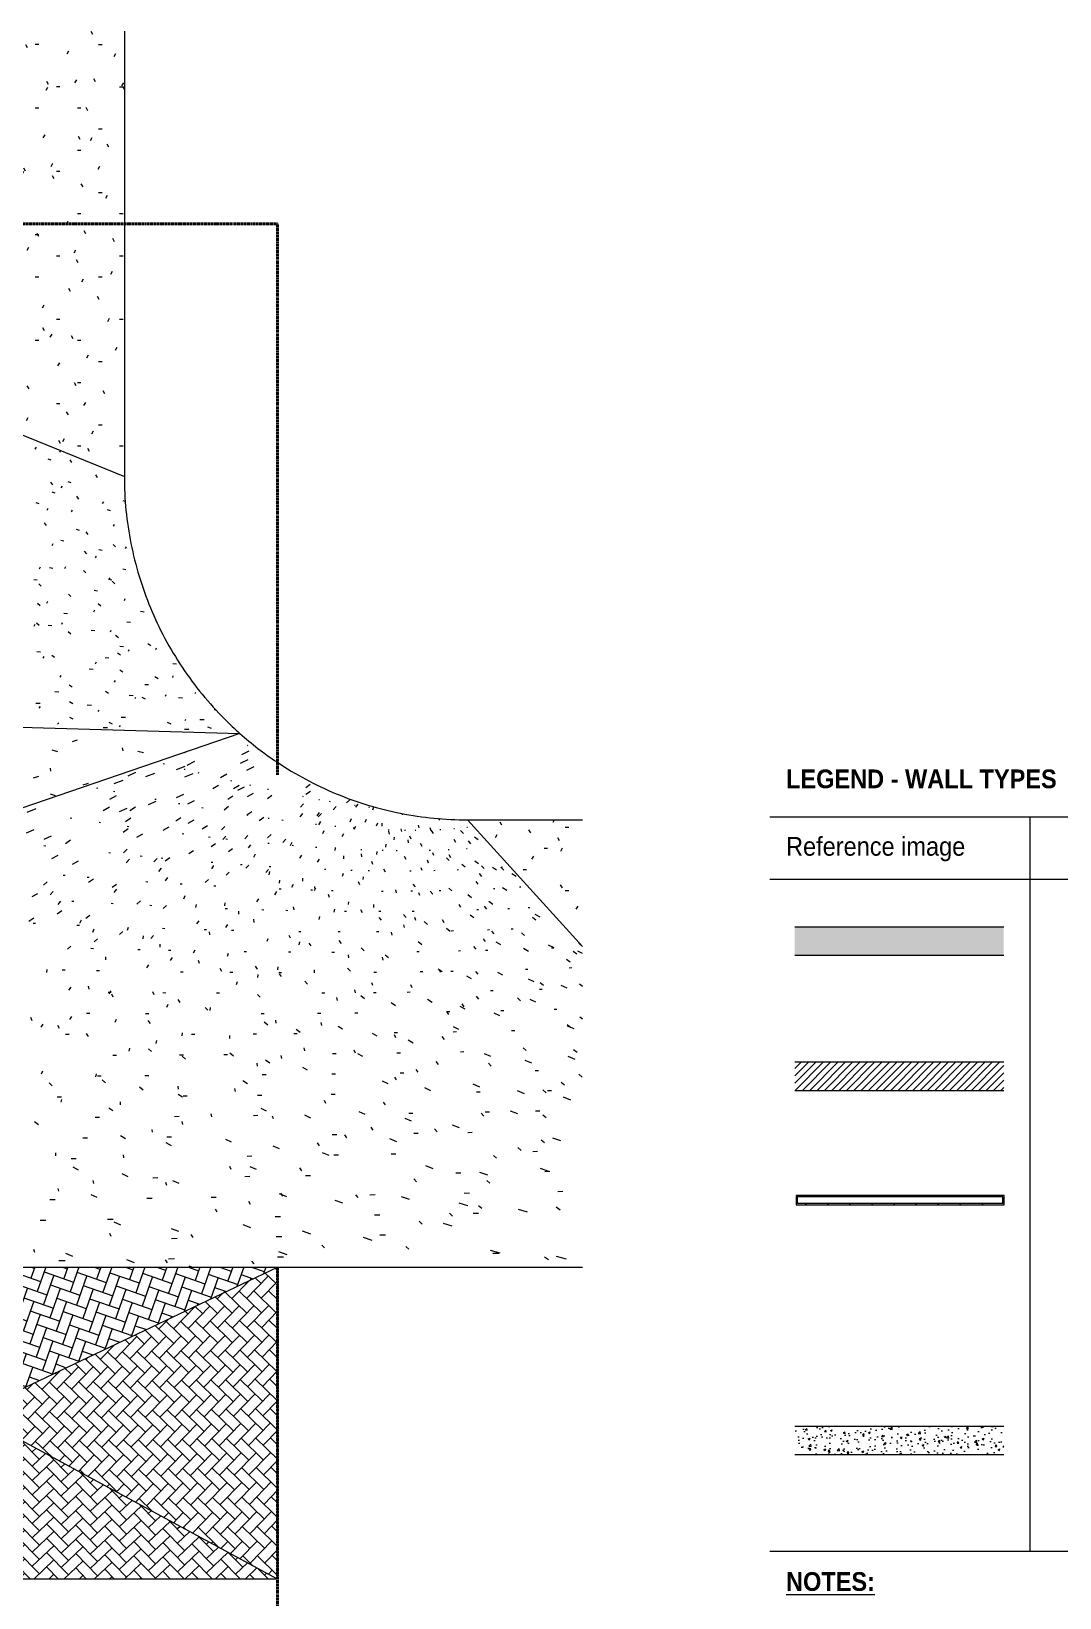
# Model space of a CAD drawing. Header units: millimetres. Extents: x -44657 to 28812, y -28146 to 16565.
# Drawn here: x 3784 to 13672, y 1508 to 16565 of the extents above; entities that cross this region are included whole.
import ezdxf

# ---------------------------------------------------------------- set-up
doc = ezdxf.new("R2010")
doc.units = ezdxf.units.MM
doc.linetypes.add('Center', pattern=[31.75, 6.35, -4.7625, 15.875, -4.7625])
for name, color, linetype, lineweight in [('A-DETL-GENF', 92, 'Continuous', 5), ('A-DETL-THIN', 151, 'Continuous', 5), ('A-FLOR', 192, 'Continuous', 9), ('A-FLOR-PATT', 8, 'Continuous', 9), ('A-WALL', 113, 'Continuous', 9), ('A-WALL-PATT', 111, 'Continuous', 9), ('C-PROP-LINE', 91, 'Center', 40), ('G-ANNO-TEXT', 231, 'Continuous', 5)]:
    doc.layers.add(name, color=color, linetype=linetype, lineweight=lineweight)
doc.styles.add('Arial_7', font='arial.ttf', dxfattribs={"width": 0.9, "height": 180})
doc.styles.add('Arial_B', font='arialbd.ttf', dxfattribs={"width": 0.9, "height": 180})
pattern_1 = [(45, (0, 0), (-106.066, 106.066), [])]

# ---------------------------------------------------------------- blocks, each defined once
blk = doc.blocks.new('FP_5-NEW PROPOSED GROUND STOREY PLAN _White Box_')
at = {"layer": 'A-FLOR-PATT', "color": 255, "lineweight": 5}
for p, q in [((5807, 9613), (5878, 9649)), ((5858, 9703), (5866, 9700)), ((5053, 9526), (5064, 9523)), ((5260, 9499), (5177, 9465)), ((5283, 9511), (5356, 9548)), ((5867, 9561), (5792, 9528)), ((5924, 9494), (5854, 9461)), ((4663, 9364), (4578, 9330)), ((4714, 9407), (4789, 9444)), ((4967, 9432), (4883, 9398)), ((5253, 9474), (5264, 9471)), ((5336, 9429), (5258, 9396)), ((5384, 9441), (5394, 9438)), ((5604, 9392), (5665, 9428)), ((5699, 9363), (5709, 9361)), ((4412, 9294), (4425, 9291)), ((4538, 9183), (4604, 9219)), ((4575, 9262), (4588, 9259)), ((4970, 9185), (4983, 9183)), ((5247, 9230), (5177, 9197)), ((5528, 9286), (5584, 9320)), ((5674, 9183), (5723, 9217)), ((5728, 9285), (5782, 9320)), ((5830, 9300), (5768, 9268)), ((5916, 9240), (5859, 9208)), ((5881, 9321), (5890, 9318)), ((6054, 9189), (6095, 9222)), ((6056, 9281), (6066, 9279)), ((6390, 9212), (6399, 9210)), ((6468, 9259), (6423, 9229)), ((6425, 9295), (6464, 9327)), ((3827, 9090), (3742, 9056)), ((4476, 9074), (4537, 9109)), ((4702, 9095), (4630, 9062)), ((4730, 9074), (4787, 9109)), ((4980, 9163), (4909, 9130)), ((5200, 9143), (5213, 9141)), ((5351, 9167), (5287, 9135)), ((5424, 9103), (5437, 9101)), ((5637, 9083), (5681, 9116)), ((5905, 9061), (5857, 9030)), ((6370, 9015), (6396, 9046)), ((6372, 9106), (6402, 9138)), ((6531, 9025), (6554, 9056)), ((6573, 9045), (6542, 9015)), ((6548, 9182), (6556, 9180)), ((6649, 9164), (6658, 9163)), ((6714, 9112), (6685, 9082)), ((6845, 9179), (6816, 9149)), ((6891, 9127), (6899, 9125)), ((6925, 9135), (6901, 9106)), ((7027, 9109), (7035, 9108)), ((7067, 9082), (7076, 9111)), ((7258, 9065), (7257, 9063)), ((7350, 9045), (7349, 9032)), ((3809, 8890), (3733, 8857)), ((4157, 9004), (4172, 9001)), ((4435, 8962), (4450, 8960)), ((4666, 8867), (4714, 8901)), ((4689, 8969), (4742, 9004)), ((4707, 8923), (4722, 8921)), ((5105, 8915), (5048, 8883)), ((5174, 8975), (5220, 9009)), ((5346, 8982), (5290, 8951)), ((5479, 8927), (5428, 8896)), ((5612, 8889), (5646, 8921)), ((5855, 9033), (5866, 9031)), ((6019, 9008), (5975, 8977)), ((6061, 9003), (6072, 9001)), ((6194, 8984), (6205, 8983)), ((6517, 8944), (6527, 8943)), ((6550, 8938), (6568, 8969)), ((6586, 8853), (6599, 8884)), ((6702, 8925), (6712, 8924)), ((6849, 8967), (6861, 8997)), ((6880, 8909), (6889, 8909)), ((6901, 8920), (6885, 8892)), ((7005, 8989), (6990, 8960)), ((7112, 8953), (7101, 8925)), ((7158, 8924), (7158, 8953)), ((7216, 8890), (7224, 8889)), ((7347, 8872), (7339, 8900)), ((7373, 8885), (7381, 8885)), ((7474, 8885), (7482, 8885)), ((7504, 8935), (7509, 8907)), ((7616, 8911), (7626, 8884)), ((7712, 8983), (7702, 8997)), ((7712, 8891), (7720, 8892)), ((7845, 8901), (7852, 8902)), ((7970, 8915), (7977, 8915)), ((3974, 8828), (3903, 8795)), ((3905, 8739), (3923, 8737)), ((4111, 8758), (4161, 8792)), ((4854, 8847), (4796, 8816)), ((5234, 8853), (5249, 8851)), ((5489, 8822), (5503, 8820)), ((5556, 8756), (5513, 8725)), ((5624, 8795), (5654, 8827)), ((5655, 8803), (5669, 8801)), ((5838, 8804), (5865, 8836)), ((5872, 8715), (5894, 8746)), ((6090, 8843), (6055, 8813)), ((6058, 8762), (6071, 8760)), ((6231, 8798), (6201, 8768)), ((6277, 8740), (6292, 8771)), ((6291, 8741), (6304, 8740)), ((6787, 8852), (6769, 8823)), ((7194, 8750), (7191, 8722)), ((7227, 8848), (7223, 8877)), ((7272, 8820), (7269, 8792)), ((7404, 8792), (7407, 8765)), ((7436, 8800), (7424, 8828)), ((7542, 8730), (7525, 8757)), ((7650, 8855), (7631, 8883)), ((7845, 8798), (7864, 8771)), ((7941, 8855), (7911, 8882)), ((7983, 8782), (8006, 8755)), ((8079, 8794), (8045, 8820)), ((4040, 8642), (3977, 8610)), ((4234, 8587), (4176, 8555)), ((4529, 8670), (4546, 8668)), ((4669, 8669), (4707, 8702)), ((4695, 8573), (4729, 8606)), ((4832, 8639), (4849, 8637)), ((4962, 8582), (4993, 8614)), ((5031, 8620), (5047, 8618)), ((5117, 8620), (5072, 8589)), ((5342, 8688), (5298, 8658)), ((5717, 8708), (5679, 8678)), ((5922, 8627), (5939, 8658)), ((6383, 8646), (6361, 8617)), ((6518, 8724), (6530, 8723)), ((6551, 8608), (6534, 8580)), ((6706, 8690), (6710, 8719)), ((6790, 8611), (6789, 8640)), ((6951, 8700), (6963, 8700)), ((6963, 8631), (6959, 8660)), ((7067, 8556), (7059, 8584)), ((7106, 8680), (7102, 8652)), ((7157, 8693), (7168, 8693)), ((7291, 8691), (7302, 8691)), ((7388, 8605), (7373, 8633)), ((7591, 8600), (7601, 8572)), ((7610, 8693), (7621, 8693)), ((7642, 8672), (7652, 8645)), ((7801, 8594), (7775, 8621)), ((7792, 8699), (7802, 8699)), ((7799, 8651), (7815, 8624)), ((7967, 8709), (7976, 8710)), ((8083, 8563), (8050, 8589)), ((4090, 8454), (4110, 8452)), ((4321, 8435), (4340, 8433)), ((5010, 8490), (5036, 8522)), ((5514, 8578), (5530, 8577)), ((5521, 8514), (5540, 8545)), ((5687, 8482), (5657, 8452)), ((5796, 8556), (5812, 8555)), ((5875, 8550), (5846, 8521)), ((6063, 8509), (6038, 8480)), ((6070, 8458), (6078, 8488)), ((6071, 8538), (6086, 8537)), ((6602, 8511), (6616, 8510)), ((6782, 8470), (6774, 8442)), ((6857, 8502), (6870, 8502)), ((6976, 8439), (6972, 8411)), ((7023, 8499), (7036, 8498)), ((7188, 8482), (7175, 8511)), ((7424, 8496), (7437, 8496)), ((7530, 8528), (7538, 8500)), ((7655, 8499), (7667, 8500)), ((7878, 8506), (7890, 8507)), ((7954, 8529), (7924, 8556)), ((8091, 8468), (8113, 8441)), ((8114, 8543), (8138, 8516)), ((8256, 8501), (8218, 8527)), ((8297, 8529), (8326, 8502)), ((8303, 8532), (8314, 8533)), ((8445, 8440), (8403, 8466)), ((3902, 8357), (3937, 8390)), ((3964, 8263), (3994, 8295)), ((4383, 8414), (4333, 8383)), ((4604, 8365), (4560, 8335)), ((4581, 8286), (4605, 8318)), ((4886, 8392), (4904, 8391)), ((5074, 8400), (5095, 8431)), ((5216, 8371), (5234, 8369)), ((5489, 8413), (5457, 8383)), ((5540, 8352), (5558, 8351)), ((6140, 8295), (6123, 8266)), ((6168, 8322), (6185, 8322)), ((6169, 8376), (6173, 8406)), ((6301, 8365), (6285, 8336)), ((6395, 8395), (6395, 8424)), ((6471, 8312), (6488, 8312)), ((6515, 8330), (6504, 8302)), ((6514, 8316), (6510, 8345)), ((6670, 8307), (6686, 8307)), ((6942, 8361), (6931, 8389)), ((7152, 8301), (7168, 8301)), ((7287, 8313), (7291, 8285)), ((7432, 8302), (7448, 8302)), ((7477, 8340), (7455, 8368)), ((7506, 8288), (7515, 8261)), ((7645, 8272), (7619, 8299)), ((7705, 8306), (7720, 8307)), ((7828, 8302), (7798, 8329)), ((8057, 8394), (8078, 8367)), ((8228, 8325), (8242, 8326)), ((8356, 8306), (8315, 8332)), ((8478, 8340), (8491, 8341)), ((3842, 8275), (3789, 8244)), ((4043, 8171), (4068, 8203)), ((4173, 8205), (4194, 8204)), ((4552, 8183), (4572, 8182)), ((4834, 8206), (4798, 8175)), ((4924, 8164), (4944, 8163)), ((5083, 8163), (5052, 8134)), ((5252, 8226), (5264, 8257)), ((5365, 8142), (5372, 8172)), ((5644, 8159), (5648, 8189)), ((5649, 8133), (5669, 8132)), ((5969, 8225), (5950, 8196)), ((6312, 8119), (6305, 8148)), ((6650, 8240), (6641, 8268)), ((6833, 8198), (6830, 8170)), ((7073, 8170), (7075, 8142)), ((7894, 8173), (7911, 8146)), ((8017, 8237), (7982, 8264)), ((8139, 8155), (8161, 8128)), ((8221, 8173), (8182, 8200)), ((8367, 8134), (8383, 8134)), ((8562, 8144), (8578, 8144)), ((3807, 8040), (3761, 8009)), ((3802, 7993), (3825, 7992)), ((4078, 8110), (4034, 8080)), ((4249, 7993), (4265, 8024)), ((4347, 8066), (4308, 8036)), ((5394, 8016), (5371, 7986)), ((5778, 8078), (5778, 8108)), ((5928, 8000), (5923, 8029)), ((6001, 8122), (6021, 8121)), ((6232, 8116), (6251, 8115)), ((6554, 8056), (6548, 8028)), ((6699, 8127), (6694, 8099)), ((6796, 8107), (6815, 8107)), ((6969, 8092), (6951, 8120)), ((7125, 8106), (7143, 8106)), ((7152, 8021), (7130, 8048)), ((7389, 8048), (7363, 8076)), ((7447, 8108), (7464, 8108)), ((7469, 8049), (7479, 8021)), ((7592, 7980), (7562, 8007)), ((7734, 8027), (7749, 7999)), ((8039, 8042), (8002, 8069)), ((8068, 8122), (8084, 8122)), ((8604, 8050), (8634, 8023)), ((8676, 8049), (8628, 8075)), ((4223, 7974), (4246, 7973)), ((4377, 7907), (4389, 7937)), ((4419, 7843), (4387, 7813)), ((4664, 7913), (4633, 7884)), ((4710, 7924), (4718, 7954)), ((4858, 7841), (4862, 7871)), ((4959, 7875), (4934, 7846)), ((5046, 7943), (5068, 7942)), ((5447, 7931), (5468, 7930)), ((5499, 7880), (5496, 7909)), ((5670, 7980), (5651, 7951)), ((5710, 7924), (5732, 7924)), ((6059, 7843), (6050, 7815)), ((6277, 7847), (6263, 7875)), ((6355, 7913), (6376, 7913)), ((6733, 7911), (6754, 7911)), ((7104, 7911), (7124, 7911)), ((7244, 7904), (7251, 7876)), ((7362, 7976), (7370, 7949)), ((7812, 7913), (7777, 7940)), ((7822, 7920), (7842, 7921)), ((8127, 7842), (8149, 7815)), ((8171, 7929), (8190, 7930)), ((8208, 7916), (8230, 7889)), ((8399, 7937), (8417, 7938)), ((8498, 7900), (8526, 7873)), ((4164, 7772), (4131, 7742)), ((4357, 7751), (4382, 7750)), ((4807, 7739), (4831, 7738)), ((5023, 7760), (5022, 7789)), ((5103, 7732), (5127, 7731)), ((5357, 7734), (5339, 7705)), ((5678, 7701), (5666, 7673)), ((5829, 7720), (5853, 7719)), ((6256, 7716), (6279, 7716)), ((6361, 7814), (6356, 7785)), ((6475, 7773), (6457, 7801)), ((6675, 7714), (6698, 7714)), ((6765, 7798), (6743, 7826)), ((6830, 7688), (6833, 7660)), ((6984, 7727), (6957, 7755)), ((7218, 7658), (7187, 7685)), ((7492, 7720), (7514, 7720)), ((7538, 7785), (7505, 7812)), ((7890, 7727), (7911, 7728)), ((8036, 7768), (8057, 7741)), ((8150, 7734), (8172, 7734)), ((8298, 7783), (8254, 7810)), ((8565, 7720), (8516, 7747)), ((8810, 7756), (8758, 7782)), ((8787, 7755), (8808, 7756)), ((8994, 7723), (9029, 7696)), ((9083, 7702), (9040, 7722)), ((9048, 7799), (9066, 7785)), ((3934, 7518), (3936, 7548)), ((4082, 7545), (4109, 7544)), ((4411, 7538), (4438, 7538)), ((4501, 7639), (4502, 7669)), ((4910, 7591), (4890, 7562)), ((5139, 7663), (5120, 7634)), ((5401, 7603), (5391, 7632)), ((5615, 7526), (5600, 7555)), ((5958, 7551), (5940, 7579)), ((6155, 7571), (6150, 7542)), ((6502, 7544), (6503, 7516)), ((6853, 7532), (6823, 7559)), ((7157, 7664), (7165, 7636)), ((7735, 7523), (7695, 7550)), ((7703, 7548), (7719, 7520)), ((7817, 7531), (7841, 7532)), ((8055, 7529), (8076, 7502)), ((8536, 7549), (8559, 7550)), ((8931, 7647), (8964, 7620)), ((8957, 7564), (8980, 7565)), ((4341, 7357), (4335, 7387)), ((5219, 7525), (5245, 7525)), ((5694, 7521), (5720, 7520)), ((5762, 7427), (5755, 7399)), ((5963, 7499), (5958, 7471)), ((6163, 7518), (6188, 7518)), ((6191, 7478), (6169, 7506)), ((6441, 7406), (6414, 7434)), ((7056, 7423), (7065, 7395)), ((7077, 7521), (7102, 7521)), ((7429, 7401), (7443, 7374)), ((7524, 7526), (7548, 7527)), ((8017, 7457), (7972, 7484)), ((8317, 7491), (8268, 7517)), ((8619, 7428), (8566, 7454)), ((8678, 7422), (8708, 7395)), ((8936, 7366), (8879, 7392)), ((9056, 7408), (9083, 7386)), ((4164, 7376), (4140, 7347)), ((4523, 7330), (4552, 7329)), ((4547, 7343), (4528, 7314)), ((4570, 7280), (4559, 7309)), ((4966, 7303), (4952, 7332)), ((5047, 7325), (5076, 7324)), ((5215, 7228), (5196, 7257)), ((5565, 7322), (5593, 7322)), ((5983, 7280), (5958, 7308)), ((6578, 7322), (6605, 7323)), ((6717, 7278), (6724, 7250)), ((6892, 7350), (6899, 7323)), ((6988, 7266), (6952, 7294)), ((7073, 7326), (7100, 7327)), ((7399, 7330), (7426, 7331)), ((7638, 7230), (7594, 7257)), ((8061, 7289), (8083, 7262)), ((8200, 7345), (8226, 7346)), ((8459, 7273), (8486, 7245)), ((8636, 7233), (8580, 7259)), ((8670, 7357), (8696, 7358)), ((3791, 7054), (3780, 7084)), ((4171, 7095), (4152, 7066)), ((4316, 7127), (4347, 7127)), ((4882, 7124), (4913, 7124)), ((5096, 7211), (5085, 7182)), ((5480, 7155), (5456, 7183)), ((5505, 7183), (5499, 7154)), ((5993, 7124), (6023, 7124)), ((6537, 7127), (6567, 7127)), ((6896, 7130), (6925, 7130)), ((7285, 7199), (7244, 7226)), ((7776, 7142), (7795, 7114)), ((7779, 7142), (7807, 7143)), ((7956, 7165), (7907, 7191)), ((7924, 7216), (7944, 7188)), ((8289, 7100), (8235, 7127)), ((8298, 7153), (8326, 7153)), ((8810, 7166), (8838, 7166)), ((9057, 7093), (9083, 7072)), ((3896, 7022), (3876, 6993)), ((4054, 6978), (4039, 7007)), ((4334, 6903), (4314, 6932)), ((4601, 7065), (4587, 7037)), ((4930, 7029), (4908, 7058)), ((5235, 6938), (5230, 6910)), ((5916, 6927), (5949, 6927)), ((6057, 7012), (6024, 7040)), ((6132, 7059), (6134, 7031)), ((6308, 6930), (6340, 6930)), ((6369, 6942), (6332, 6970)), ((6567, 7036), (6574, 7008)), ((6776, 6972), (6735, 7000)), ((7108, 6905), (7063, 6932)), ((7272, 6940), (7304, 6941)), ((7841, 6949), (7872, 6950)), ((7896, 6969), (7844, 6996)), ((8402, 6960), (8433, 6961)), ((8936, 7018), (8968, 6991)), ((9002, 6975), (8940, 7001)), ((4114, 6925), (4147, 6925)), ((4728, 6791), (4720, 6763)), ((4941, 6757), (4912, 6785)), ((4987, 6865), (4980, 6836)), ((5323, 6924), (5356, 6925)), ((5691, 6913), (5690, 6885)), ((6404, 6794), (6411, 6766)), ((7272, 6921), (7287, 6893)), ((7457, 6839), (7407, 6866)), ((7732, 6902), (7752, 6874)), ((8513, 6794), (8541, 6767)), ((8998, 6779), (9031, 6752)), ((4568, 6724), (4603, 6724)), ((5210, 6726), (5246, 6726)), ((5268, 6686), (5235, 6714)), ((5635, 6729), (5670, 6729)), ((5729, 6715), (5692, 6743)), ((5951, 6647), (5956, 6619)), ((6077, 6646), (6035, 6674)), ((6182, 6720), (6189, 6692)), ((6681, 6738), (6715, 6739)), ((6884, 6773), (6897, 6746)), ((6972, 6709), (6924, 6736)), ((7299, 6746), (7333, 6747)), ((7674, 6662), (7695, 6634)), ((7909, 6756), (7943, 6757)), ((8201, 6710), (8142, 6736)), ((8180, 6645), (8206, 6617)), ((8597, 6647), (8533, 6673)), ((9012, 6682), (8946, 6709)), ((3891, 6570), (3879, 6541)), ((4409, 6545), (4401, 6516)), ((4419, 6524), (4457, 6524)), ((4497, 6457), (4465, 6485)), ((4876, 6527), (4914, 6527)), ((5863, 6449), (5819, 6476)), ((6005, 6536), (6042, 6536)), ((6440, 6579), (6394, 6606)), ((6672, 6543), (6708, 6544)), ((7275, 6513), (7293, 6486)), ((7331, 6553), (7367, 6553)), ((7480, 6587), (7499, 6560)), ((8627, 6576), (8662, 6577)), ((9047, 6540), (9080, 6513)), ((3983, 6428), (3954, 6456)), ((4860, 6387), (4823, 6415)), ((5194, 6425), (5195, 6397)), ((5239, 6318), (5197, 6346)), ((5243, 6332), (5283, 6333)), ((5737, 6403), (5743, 6375)), ((5960, 6340), (5999, 6340)), ((6668, 6349), (6707, 6349)), ((7215, 6447), (7160, 6474)), ((7626, 6382), (7567, 6409)), ((8096, 6416), (8033, 6443)), ((8063, 6371), (8100, 6371)), ((8526, 6353), (8459, 6380)), ((8702, 6390), (8733, 6362)), ((8748, 6384), (8786, 6385)), ((8879, 6465), (8912, 6437)), ((4033, 6323), (4073, 6323)), ((4075, 6298), (4069, 6270)), ((4569, 6187), (4529, 6215)), ((4639, 6276), (4637, 6247)), ((6044, 6184), (5993, 6211)), ((6600, 6290), (6614, 6262)), ((6994, 6152), (6935, 6179)), ((7168, 6272), (7187, 6245)), ((8148, 6178), (8188, 6179)), ((8461, 6158), (8391, 6184)), ((8633, 6187), (8673, 6188)), ((8973, 6291), (8901, 6318)), ((3853, 6055), (3815, 6083)), ((4397, 6128), (4439, 6128)), ((5162, 6135), (5204, 6136)), ((5232, 6085), (5237, 6057)), ((5510, 6160), (5517, 6132)), ((5920, 6144), (5961, 6145)), ((6099, 6141), (6110, 6113)), ((6471, 6118), (6415, 6145)), ((7047, 6031), (7067, 6003)), ((7440, 6088), (7377, 6115)), ((7413, 6165), (7453, 6166)), ((7902, 6025), (7835, 6051)), ((8108, 6165), (8135, 6137)), ((8701, 6150), (8733, 6123)), ((4279, 5929), (4324, 5930)), ((4689, 5920), (4642, 5947)), ((4943, 6010), (4947, 5982)), ((5131, 5853), (5079, 5880)), ((5087, 5938), (5131, 5939)), ((5708, 5887), (5653, 5914)), ((6534, 5881), (6552, 5853)), ((6678, 5960), (6721, 5960)), ((6796, 5956), (6814, 5928)), ((7298, 5891), (7232, 5918)), ((7462, 5972), (7505, 5973)), ((7661, 6015), (7685, 5987)), ((7981, 5981), (8023, 5982)), ((8686, 5910), (8719, 5883)), ((8874, 5900), (8797, 5927)), ((4015, 5783), (4015, 5755)), ((4168, 5731), (4215, 5731)), ((4666, 5765), (4671, 5737)), ((5858, 5753), (5904, 5754)), ((6170, 5822), (6110, 5849)), ((6647, 5758), (6583, 5785)), ((6692, 5766), (6737, 5766)), ((7243, 5774), (7288, 5775)), ((8227, 5759), (8257, 5732)), ((8462, 5835), (8493, 5808)), ((8606, 5798), (8651, 5799)), ((4237, 5619), (4185, 5647)), ((4714, 5554), (4658, 5581)), ((5688, 5655), (5701, 5627)), ((5950, 5624), (5888, 5651)), ((6364, 5639), (6382, 5611)), ((7649, 5632), (7576, 5658)), ((7866, 5591), (7913, 5591)), ((8174, 5570), (8096, 5596)), ((8760, 5606), (8679, 5633)), ((8723, 5606), (8769, 5607)), ((4040, 5443), (4045, 5415)), ((4376, 5519), (4382, 5491)), ((4953, 5545), (5001, 5546)), ((5073, 5503), (5083, 5475)), ((5207, 5489), (5146, 5516)), ((5836, 5558), (5884, 5559)), ((6420, 5567), (6468, 5568)), ((7462, 5533), (7489, 5506)), ((8163, 5519), (8194, 5492)), ((3962, 5335), (4014, 5336)), ((4417, 5354), (4359, 5381)), ((4894, 5349), (4945, 5349)), ((5512, 5358), (5562, 5359)), ((5872, 5320), (5889, 5292)), ((6240, 5363), (6170, 5389)), ((6180, 5396), (6199, 5369)), ((6780, 5300), (6706, 5327)), ((6901, 5382), (6925, 5354)), ((7040, 5382), (7090, 5383)), ((7420, 5337), (7343, 5363)), ((7980, 5275), (7898, 5302)), ((7946, 5398), (7996, 5399)), ((8085, 5278), (8117, 5251)), ((8845, 5414), (8894, 5415)), ((3868, 5137), (3922, 5138)), ((4518, 5147), (4571, 5148)), ((5553, 5244), (5569, 5216)), ((6128, 5173), (6181, 5174)), ((7084, 5189), (7136, 5190)), ((7512, 5127), (7542, 5099)), ((7804, 5203), (7834, 5175)), ((8032, 5205), (8084, 5206)), ((8555, 5214), (8469, 5241)), ((8831, 5266), (8868, 5238)), ((4535, 5013), (4548, 4985)), ((4645, 5090), (4579, 5117)), ((5201, 5028), (5131, 5054)), ((5319, 5000), (5336, 4972)), ((5895, 5065), (5821, 5092)), ((6137, 4979), (6192, 4980)), ((6470, 5003), (6392, 5030)), ((7061, 4942), (6979, 4969)), ((7134, 4996), (7189, 4997)), ((7832, 5079), (7747, 5105)), ((3806, 4858), (3815, 4830)), ((5132, 4962), (5187, 4963)), ((6245, 4805), (6164, 4832)), ((6577, 4897), (6602, 4870)), ((7385, 4885), (7415, 4858)), ((8291, 4821), (8200, 4847)), ((8221, 4820), (8278, 4821)), ((4050, 4749), (4108, 4750)), ((4184, 4789), (4115, 4816)), ((4775, 4728), (4701, 4755)), ((5072, 4755), (5090, 4728)), ((5104, 4767), (5162, 4768)), ((5328, 4685), (5303, 4694)), ((5901, 4744), (5924, 4716)), ((6151, 4785), (6209, 4786)), ((8719, 4785), (8757, 4758)), ((8929, 4761), (8833, 4787))]:
    blk.add_line(p, q, dxfattribs=at)
blk = doc.blocks.new('FP_6-NEW PROPOSED GROUND STOREY PLAN _White Box_')
at = {"layer": 'A-FLOR-PATT', "color": 255, "lineweight": 5}
for p, q in [((3831, 12567), (3818, 12549)), ((4066, 12535), (4054, 12518)), ((3942, 12456), (3971, 12446)), ((4174, 12420), (4158, 12447)), ((3991, 12204), (3973, 12232)), ((4136, 12237), (4165, 12227)), ((4420, 12276), (4403, 12302)), ((3980, 12139), (4010, 12130)), ((4080, 12194), (4068, 12176)), ((4241, 12069), (4223, 12096)), ((4665, 12056), (4687, 12048)), ((3826, 12035), (3856, 12026)), ((3944, 11978), (3933, 11959)), ((4178, 11963), (4167, 11945)), ((4477, 12043), (4466, 12027)), ((4512, 11970), (4541, 11960)), ((3931, 11814), (3912, 11840)), ((4215, 11779), (4245, 11771)), ((4331, 11727), (4311, 11753)), ((4580, 11823), (4570, 11807)), ((3990, 11638), (3980, 11619)), ((4068, 11674), (4098, 11667)), ((4593, 11609), (4572, 11633)), ((4696, 11611), (4686, 11595)), ((4317, 11543), (4296, 11568)), ((4406, 11521), (4397, 11503)), ((4434, 11584), (4464, 11576)), ((3808, 11297), (3840, 11291)), ((3868, 11413), (3858, 11394)), ((3958, 11412), (3990, 11406)), ((4112, 11416), (4102, 11398)), ((4309, 11359), (4287, 11383)), ((4526, 11298), (4557, 11292)), ((4539, 11311), (4530, 11294)), ((4663, 11398), (4693, 11391)), ((3879, 11231), (3857, 11255)), ((4163, 11133), (4140, 11156)), ((4387, 11194), (4419, 11188)), ((4586, 11255), (4562, 11278)), ((3868, 11041), (3844, 11064)), ((3939, 11085), (3929, 11066)), ((4390, 11000), (4382, 10982)), ((4451, 11039), (4427, 11061)), ((4684, 11109), (4676, 11092)), ((3818, 10862), (3808, 10844)), ((3858, 10854), (3834, 10876)), ((3946, 10858), (3980, 10854)), ((4082, 10880), (4073, 10862)), ((4098, 10973), (4132, 10969)), ((4703, 10889), (4736, 10884)), ((4835, 10991), (4868, 10986)), ((4163, 10770), (4138, 10792)), ((4360, 10809), (4394, 10805)), ((4549, 10805), (4542, 10788)), ((4621, 10736), (4594, 10756)), ((3837, 10603), (3873, 10600)), ((3905, 10557), (3895, 10539)), ((4007, 10545), (3981, 10565)), ((4493, 10547), (4529, 10544)), ((4642, 10569), (4613, 10588)), ((4636, 10654), (4671, 10650)), ((4722, 10619), (4715, 10603)), ((4933, 10657), (4905, 10677)), ((4983, 10635), (4977, 10619)), ((4341, 10438), (4378, 10435)), ((4407, 10500), (4398, 10483)), ((4665, 10406), (4636, 10425)), ((5145, 10489), (5180, 10486)), ((4068, 10373), (4058, 10357)), ((4177, 10260), (4148, 10279)), ((4589, 10325), (4582, 10309)), ((4874, 10287), (4912, 10285)), ((5003, 10341), (4972, 10359)), ((5146, 10370), (5141, 10355)), ((3828, 10108), (3869, 10106)), ((4010, 10218), (4050, 10216)), ((4182, 10102), (4152, 10120)), ((4321, 10090), (4361, 10089)), ((4527, 10201), (4496, 10218)), ((4725, 10184), (4764, 10182)), ((4787, 10162), (4780, 10147)), ((4883, 10144), (4851, 10161)), ((5078, 10187), (5072, 10172)), ((5199, 10161), (5238, 10159)), ((5362, 10210), (5357, 10196)), ((3869, 10074), (3857, 10058)), ((4186, 9952), (4155, 9968)), ((4433, 10041), (4424, 10026)), ((4649, 9972), (4691, 9971)), ((5266, 9951), (5260, 9937)), ((5405, 9951), (5447, 9950)), ((5543, 10045), (5556, 10044)), ((4049, 9919), (4037, 9904)), ((4475, 9873), (4518, 9873)), ((4566, 9905), (4533, 9921)), ((4638, 9893), (4628, 9879)), ((5128, 9906), (5093, 9921)), ((5256, 9858), (5299, 9857)), ((5518, 9862), (5481, 9876))]:
    blk.add_line(p, q, dxfattribs=at)
blk = doc.blocks.new('FP_7-NEW PROPOSED GROUND STOREY PLAN _White Box_')
at = {"layer": 'A-FLOR-PATT', "color": 255, "lineweight": 5}
for p, q in [((4040, 9640), (3983, 9654)), ((4181, 9737), (4229, 9753)), ((4659, 9678), (4665, 9648)), ((4862, 9629), (4807, 9643)), ((5220, 9622), (5272, 9639)), ((3806, 9389), (3855, 9405)), ((3965, 9483), (3968, 9452)), ((4282, 9321), (4334, 9337)), ((4015, 9215), (3968, 9231))]:
    blk.add_line(p, q, dxfattribs=at)
blk = doc.blocks.new('Family - ___-859459-NEW PROPOSED GROUND STOREY PLAN _White Box_')
at = {"layer": 'C-PROP-LINE'}
for p, q in [((-41397, 14716), (6152, 14716)), ((6152, 14716), (6152, 9416))]:
    blk.add_line(p, q, dxfattribs=at)
blk = doc.blocks.new('Family - ___-859879-NEW PROPOSED GROUND STOREY PLAN _White Box_')
at = {"layer": 'C-PROP-LINE'}
blk.add_line((6152, -24523), (6152, 4685), dxfattribs=at)
blk = doc.blocks.new('Family - ___-1228930-_Legend - Construction Walls')
at = {"layer": 'A-WALL-PATT', "lineweight": 5}
h = blk.add_hatch(dxfattribs=at)
h.set_pattern_fill('FP_39', color=256, style=0, pattern_type=2)
h.set_pattern_definition(pattern_1)
h.paths.add_polyline_path([(2879, 5298), (2879, 5375), (879, 5375), (879, 5298), (891, 5298), (891, 5362), (2866, 5362), (2866, 5298)])
h = blk.add_hatch(dxfattribs=at)
h.set_pattern_fill('FP_39', color=256, style=0, pattern_type=2)
h.set_pattern_definition(pattern_1)
h.paths.add_polyline_path([(891, 5286), (2879, 5286), (2879, 5298), (879, 5298), (879, 5286)])
at = {"layer": 'A-WALL', "lineweight": 18}
for p, q in [((2879, 5375), (879, 5375)), ((879, 5375), (879, 5362)), ((879, 5362), (879, 5298)), ((879, 5298), (879, 5286)), ((879, 5286), (2879, 5286)), ((2879, 5362), (2879, 5375)), ((2879, 5298), (2879, 5362)), ((2879, 5286), (2879, 5298))]:
    blk.add_line(p, q, dxfattribs=at)
at = {"layer": 'A-WALL'}
for p, q in [((891, 5362), (891, 5298)), ((2866, 5362), (891, 5362)), ((2866, 5298), (891, 5298)), ((2866, 5298), (2866, 5362))]:
    blk.add_line(p, q, dxfattribs=at)

msp = doc.modelspace()

# ---------------------------------------------------------------- hatches: boundary and pattern name
at = {"layer": 'A-DETL-GENF'}
msp.add_hatch(color=9, dxfattribs=at).paths.add_polyline_path([(13133.3, 7685.1), (13133.3, 7955.1), (11124.7, 7955.1), (11124.7, 7685.1), (13124, 7685.1)])
h = msp.add_hatch(dxfattribs=at)
h.set_pattern_fill('FP_64', color=20, style=0, pattern_type=2)
h.set_pattern_definition([(45, (10257.94, 0), (-35.35534, 35.35534), [])])
h.paths.add_polyline_path([(13133.3, 6385.1), (13133.3, 6655.1), (11124.7, 6655.1), (11124.7, 6385.1), (13124, 6385.1)])
h = msp.add_hatch(dxfattribs=at)
h.set_pattern_fill('FP_65', color=135, style=0, pattern_type=2)
h.set_pattern_definition([(50, (11969.31, -891.36), (182.1847, -15.939), [19.05, -209.55]), (355, (11969.31, -891.36), (-35.2424, 191.057), [15.24, -167.64]), (100.451, (11984.5, -892.69), (146.9425, 175.117), [16.19, -178.09]), (46.184, (11969.31, -840.56), (271.079, -42.043), [28.575, -314.325]), (96.636, (11991.9, -844.06), (237.403, 247.427), [24.285, -267.135]), (351.184, (11969.3, -840.56), (237.405, 247.425), [22.86, -251.46]), (21, (11994.71, -853.26), (151.615, -102.2655), [19.05, -209.55]), (326, (11994.71, -853.26), (61.802, 184.188), [15.24, -167.64]), (71.451, (12007.35, -861.78), (213.417, 81.921), [16.19, -178.09]), (37.5, (11969.31, -891.36), (3.0883, 84.5551), [0, -165.608, 0, -170.18, -168.275]), (37.5, (11969.31, -891.36), (3.0883, 84.5551), [-335.788, 0, -168.275]), (7.5, (11969.31, -891.36), (66.8194, 100.1807), [0, -97.028, 0, -161.798, -64.135]), (7.5, (11969.31, -891.36), (66.8194, 100.1807), [-258.826, 0, -64.135]), (327.5, (11912.67, -891.36), (135.5905, -5.7289), [0, -63.5, 0, -198.12, -262.89]), (327.5, (11912.67, -891.36), (135.5905, -5.7289), [-261.62, 0, -262.89]), (317.5, (11887.27, -891.36), (148.129, 25.4268), [0, -82.55, 0, -131.572, -186.69]), (317.5, (11887.27, -891.36), (148.129, 25.4268), [-214.122, 0, -186.69])])
h.paths.add_polyline_path([(11149, 2885.1), (13133.3, 2885.1), (13133.3, 3155.1), (11124.7, 3155.1), (11124.7, 2885.1), (11136.5, 2885.1)])
at = {"layer": 'A-FLOR-PATT', "lineweight": 5}
h = msp.add_hatch(dxfattribs=at)
h.set_pattern_fill('FP_35', color=255, style=0, pattern_type=2)
h.set_pattern_definition([(359.8985, (-27.74, -8.36), (810.4225, 201.7102), [33.43, -574.388, -3849.51]), (359.8985, (-27.74, -8.36), (810.4225, 201.7102), [-607.818, 33.43, -574.388, -3241.694]), (359.8985, (-27.74, -8.36), (810.4225, 201.7102), [-1215.635, 33.43, -1182.205, -2026.06]), (359.8985, (-27.74, -8.36), (810.4225, 201.7102), [-2431.27, 33.43, -574.388, -1418.24]), (359.8985, (-27.74, -8.36), (810.4225, 201.7102), [-3039.088, 33.43, -371.782, -1013.03]), (359.8985, (-27.74, -8.36), (810.4225, 201.7102), [-3444.3, 33.43, -979.6]), (119.909, (276.17, 92.68), (-580.6755, 603.1705), [33.522, -575.977, -3860.16]), (119.909, (276.17, 92.68), (-580.6755, 603.1705), [-609.5, 33.522, -575.977, -3250.66]), (119.909, (276.17, 92.68), (-580.6755, 603.1705), [-1218.998, 33.522, -1185.476, -2031.663]), (119.909, (276.17, 92.68), (-580.6755, 603.1705), [-2437.996, 33.522, -575.977, -1422.164]), (119.909, (276.17, 92.68), (-580.6755, 603.1705), [-3047.495, 33.522, -372.81, -1015.832]), (119.909, (276.17, 92.68), (-580.6755, 603.1705), [-3453.828, 33.522, -982.31]), (240.041, (377.47, 498.79), (-229.7455, -804.885), [33.47, -575.095, -3854.253]), (240.041, (377.47, 498.79), (-229.7455, -804.885), [-608.566, 33.47, -575.095, -3245.687]), (240.041, (377.47, 498.79), (-229.7455, -804.885), [-1217.132, 33.47, -1183.66, -2028.554]), (240.041, (377.47, 498.79), (-229.7455, -804.885), [-2434.265, 33.47, -575.095, -1419.988]), (240.041, (377.47, 498.79), (-229.7455, -804.885), [-3042.83, 33.47, -372.24, -1014.277]), (240.041, (377.47, 498.79), (-229.7455, -804.885), [-3448.542, 33.47, -980.806])])
h.paths.add_polyline_path([(4678.4, 12285.3), (4678.4, 16564.9), (-1305, 16564.9), (-2917.8, 15385.3), (4638.2, 12301.7)])
h = msp.add_hatch(dxfattribs=at)
h.set_pattern_fill('FP_34', color=255, style=0, pattern_type=2)
h.set_pattern_definition([(359.9658, (-20.32, -18.42), (812.533, 202.6606), [33.517, -575.883, -3859.532]), (359.9658, (-20.32, -18.42), (812.533, 202.6606), [-609.4, 33.517, -575.883, -3250.132]), (359.9658, (-20.32, -18.42), (812.533, 202.6606), [-1218.8, 33.517, -1185.283, -2031.333]), (359.9658, (-20.32, -18.42), (812.533, 202.6606), [-2437.6, 33.517, -575.883, -1421.933]), (359.9658, (-20.32, -18.42), (812.533, 202.6606), [-3047, 33.517, -372.75, -1015.666]), (359.9658, (-20.32, -18.42), (812.533, 202.6606), [-3453.265, 33.517, -982.15]), (119.99, (284.38, 82.97), (-582.1853, 602.4902), [33.527, -576.057, 33.527, -3827.17]), (119.99, (284.38, 82.97), (-582.1853, 602.4902), [-643.11, -576.057, 33.527, -1185.64, -2031.946]), (119.99, (284.38, 82.97), (-582.1853, 602.4902), [-2438.335, 33.527, -576.057, 33.527, -1388.835]), (119.99, (284.38, 82.97), (-582.1853, 602.4902), [-3081.445, -372.862, 33.527, -982.446]), (239.993, (385.95, 489.2), (-230.346, -805.1505), [33.51, -575.76, -3858.704]), (239.993, (385.95, 489.2), (-230.346, -805.1505), [-609.27, 33.51, -575.76, -3249.435]), (239.993, (385.95, 489.2), (-230.346, -805.1505), [-1218.538, 33.51, -1185.028, -2030.897]), (239.993, (385.95, 489.2), (-230.346, -805.1505), [-2437.076, 33.51, -575.76, -1421.628]), (239.993, (385.95, 489.2), (-230.346, -805.1505), [-3046.345, 33.51, -372.67, -1015.448]), (239.993, (385.95, 489.2), (-230.346, -805.1505), [-3452.524, 33.51, -981.94])])
h.paths.add_polyline_path([(9082.9, 7767.1), (9082.9, 8985.3), (7978.4, 8985.3), (8706.7, 8182.1)])
h = msp.add_hatch(dxfattribs=at)
h.set_pattern_fill('FP_13', color=253, style=0, pattern_type=2)
h.set_pattern_definition([(250.65, (-4731.1, -3987.91), (61.0876, -127.3175), [299.957, -99.986]), (340.708, (-4764.23, -4082.24), (61.08774, -127.3176), [299.465, -99.822])])
h.paths.add_polyline_path([(3200.4, 3282), (6152.4, 4685.3), (3202.8, 4685.3), (3200.4, 3291.7)])
h = msp.add_hatch(dxfattribs=at)
h.set_pattern_fill('FP_19', color=253, style=0, pattern_type=2)
h.set_pattern_definition([(135.754, (-5508.37, -2132.25), (-141.32725, -1.9017), [299.912, -99.971]), (225.787, (-5579.99, -2062.495), (-141.32796, -1.9018), [299.916, -99.972])])
h.paths.add_polyline_path([(6152.4, 1687.3), (6152.4, 4685.3), (3200.4, 3282), (5725.3, 1918.1)])
h = msp.add_hatch(dxfattribs=at)
h.set_pattern_fill('FP_18', color=253, style=0, pattern_type=2)
h.set_pattern_definition([(223.421, (-3539.19, -592.62), (0.0011, -137.4282), [288.377, -96.126]), (314.376, (-3609.005, -658.69), (0.0003, -137.428), [299.494, -99.831])])
h.paths.add_polyline_path([(6152.4, 1687.3), (3200.4, 3282), (3200.3, 3209), (3101.2, 3209), (3096.7, 3205.8), (3200.4, 3205.8), (3200.1, 3132.8), (2996.2, 3131.8), (1032.4, 1687.3), (5725.3, 1687.3)])

# ---------------------------------------------------------------- linework, layer by layer
at = {"layer": 'A-DETL-THIN'}
for p, q in [((10883.3, 9015.1), (28383.3, 9015.1)), ((13383.3, 9015.1), (13383.3, 1955.1)), ((10883.3, 8415.1), (28383.3, 8415.1)), ((13133.3, 7955.1), (11124.7, 7955.1)), ((11124.7, 7685.1), (13133.3, 7685.1)), ((13133.3, 6655.1), (11124.7, 6655.1)), ((11124.7, 6385.1), (13133.3, 6385.1)), ((13133.3, 3155.1), (11124.7, 3155.1)), ((11124.7, 2885.1), (13133.3, 2885.1)), ((10883.3, 1955.1), (28383.3, 1955.1))]:
    msp.add_line(p, q, dxfattribs=at)
at = {"layer": 'A-FLOR', "color": 254}
for p, q in [((4678.4, 16564.9), (4678.4, 12285.3)), ((-2917.8, 15385.3), (4678.4, 12285.3)), ((-5646.9, 10142.7), (5790.1, 9815.2)), ((5790.1, 9815.2), (-9201.8, 4685.3)), ((7978.4, 8985.3), (9082.9, 8985.3)), ((7978.4, 8985.3), (9082.9, 7767.1)), ((-29039.6, 4685.3), (9082.9, 4685.3)), ((3200.4, 3282), (6152.4, 4685.3)), ((6152.4, 4685.3), (6152.4, 1687.3)), ((6152.4, 1687.3), (3200.4, 3282)), ((6152.4, 1687.3), (1032.4, 1687.3))]:
    msp.add_line(p, q, dxfattribs=at)
for points, knots in [([(4678.4, 12285.3), (4678.4, 12069), (4721, 11637.5), (4910, 11014.3), (5216.9, 10440.1), (5534.6, 10052.9), (5740.4, 9859.3), (5790.1, 9815.2)], [-1, -1, -1, -1, -0.875, -0.75, -0.625, -0.5, -0.46153846, -0.46153846, -0.46153846, -0.46153846]), ([(5790.1, 9815.2), (5902.1, 9716.1), (6192.1, 9492.3), (6707.4, 9216.8), (7330.6, 9027.8), (7762.2, 8985.3), (7978.4, 8985.3)], [-0.46153846, -0.46153846, -0.46153846, -0.46153846, -0.375, -0.25, -0.125, 0, 0, 0, 0])]:
    msp.add_open_spline(points, degree=3, knots=knots, dxfattribs=at)

# ---------------------------------------------------------------- block references
for name in ['FP_6-NEW PROPOSED GROUND STOREY PLAN _White Box_', 'FP_7-NEW PROPOSED GROUND STOREY PLAN _White Box_', 'FP_5-NEW PROPOSED GROUND STOREY PLAN _White Box_']:
    msp.add_blockref(name, (0, 0), dxfattribs=at)
at = {"layer": 'A-WALL'}
msp.add_blockref('Family - ___-1228930-_Legend - Construction Walls', (10257.9, 0), dxfattribs=at)
at = {"layer": 'C-PROP-LINE'}
for name in ['Family - ___-859459-NEW PROPOSED GROUND STOREY PLAN _White Box_', 'Family - ___-859879-NEW PROPOSED GROUND STOREY PLAN _White Box_']:
    msp.add_blockref(name, (0, 0), dxfattribs=at)

# ---------------------------------------------------------------- texts
at = {"layer": 'G-ANNO-TEXT', "color": 7, "char_height": 180, "attachment_point": 1}
for s, insert, width, style in [('LEGEND - WALL TYPES', (11040.9, 9469.3), 3095.315, 'Arial_B'), ('Reference image', (11040.9, 8820.5), 2005.822, 'Arial_7'), ('\\LNOTES:', (11040.9, 1753.8), 1024.557, 'Arial_B')]:
    msp.add_mtext(s, dxfattribs=dict(at, insert=insert, width=width, style=style))

doc.saveas('drawing.dxf')
